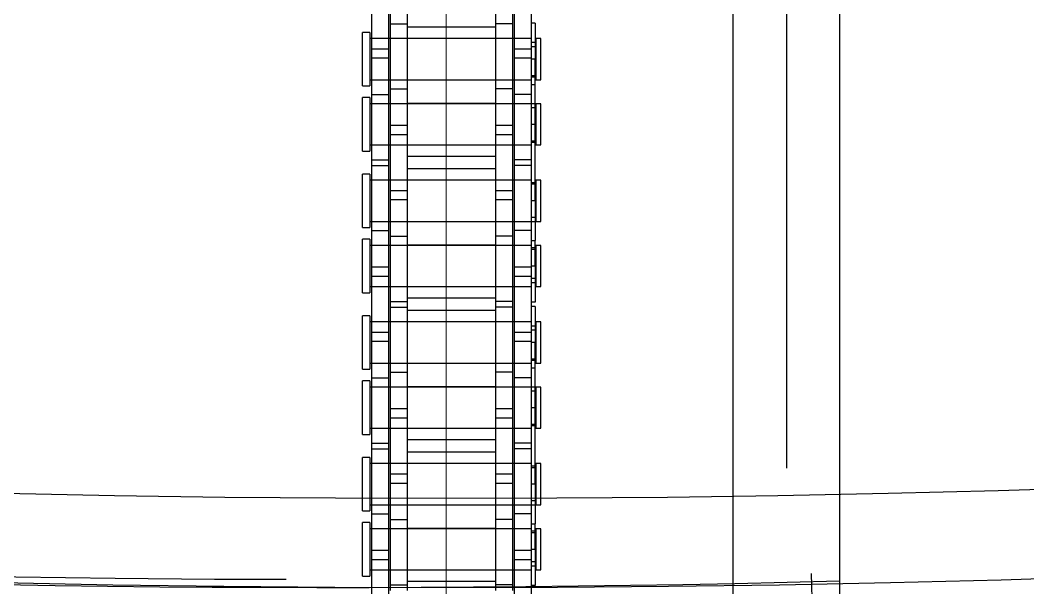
# Model space of a CAD drawing. Header units: metres. Extents: x 0 to 63075, y 0 to 44550.
# Drawn here: x 14531.3 to 14621.7, y 28493.4 to 28544.3 of the extents above; entities that cross this region are included whole.
import ezdxf

# ---------------------------------------------------------------- set-up
doc = ezdxf.new("R2010")
doc.units = ezdxf.units.M
doc.header["$LTSCALE"] = 75
for name, pattern in [('CENTER2', [28.575, 19.05, -3.175, 3.175, -3.175]), ('CENTERX2', [101.6, 63.5, -12.7, 12.7, -12.7]), ('HIDDEN2', [4.7625, 3.175, -1.5875])]:
    doc.linetypes.add(name, pattern=pattern)
for name, color, linetype in [('SC1', 7, 'CENTER2'), ('SDM', 7, 'Continuous'), ('SL1', 8, 'Continuous'), ('SL4', 4, 'Continuous'), ('ST1', 7, 'HIDDEN2')]:
    doc.layers.add(name, color=color, linetype=linetype)

# ---------------------------------------------------------------- blocks, each defined once
blk = doc.blocks.new('A$C29c634ac')
at = {"layer": 'SL1'}
for radius, start, end in [(1821.5, 111.633291, 68.366709), (1758, 110.233541, 69.766459), (1758, 110.234334, 69.765666), (1750, 110.330114, 69.669886)]:
    blk.add_arc((6310.008, 7583.117), radius, start, end, dxfattribs=at)
blk = doc.blocks.new('A$Ca53c419a')
at = {"layer": 'SL4'}
for p, q in [((3669.713, 215.76), (4459.475, 215.76)), ((4619.715, 206.235), (3669.713, 206.235))]:
    blk.add_line(p, q, dxfattribs=at)
at = {"layer": 'ST1'}
for p, q in [((4064.728, 249), (4069.525, 249)), ((4064.728, 249), (4064.728, 248.342)), ((4069.525, 248.342), (4069.525, 249)), ((4070.576, 249), (4075.373, 249)), ((4070.576, 249), (4070.576, 248.342)), ((4075.373, 248.342), (4075.373, 249)), ((4077.428, 249), (4082.225, 249)), ((4077.428, 249), (4077.428, 248.342)), ((4082.225, 248.342), (4082.225, 249)), ((4083.276, 249), (4088.073, 249)), ((4083.276, 249), (4083.276, 248.342)), ((4088.073, 248.342), (4088.073, 249)), ((4090.128, 249), (4094.925, 249)), ((4090.128, 249), (4090.128, 248.342)), ((4094.925, 248.342), (4094.925, 249)), ((4095.976, 249), (4100.773, 249)), ((4095.976, 249), (4095.976, 248.342)), ((4100.773, 248.342), (4100.773, 249)), ((4102.828, 249), (4107.625, 249)), ((4102.828, 249), (4102.828, 248.342)), ((4107.625, 248.342), (4107.625, 249)), ((4108.676, 249), (4113.473, 249)), ((4108.676, 249), (4108.676, 248.342)), ((4113.473, 248.342), (4113.473, 249)), ((4057.1, 248.157), (4066.195, 248.157)), ((4069.525, 248.342), (4064.728, 248.342)), ((4065.282, 248.342), (4065.282, 233.843)), ((4065.282, 248.157), (4065.282, 246.637)), ((4066.195, 248.157), (4067.055, 248.157)), ((4066.195, 246.637), (4066.195, 248.157)), ((4067.055, 248.157), (4076.15, 248.157)), ((4067.055, 248.157), (4067.055, 246.637)), ((4068.972, 233.843), (4068.972, 248.342)), ((4068.972, 246.637), (4068.972, 248.157)), ((4070.302, 248.157), (4070.302, 246.637)), ((4075.373, 248.342), (4070.576, 248.342)), ((4071.13, 248.342), (4071.13, 233.843)), ((4071.13, 248.157), (4071.13, 246.637)), ((4074.82, 233.843), (4074.82, 248.342)), ((4074.82, 246.637), (4074.82, 248.157)), ((4076.15, 248.157), (4076.15, 246.637)), ((4076.15, 248.157), (4082.5, 248.157)), ((4076.652, 248.157), (4076.652, 246.637)), ((4082.225, 248.342), (4077.428, 248.342)), ((4077.982, 248.342), (4077.982, 233.843)), ((4077.982, 248.157), (4077.982, 246.637)), ((4081.672, 233.843), (4081.672, 248.342)), ((4081.672, 246.637), (4081.672, 248.157)), ((4082.5, 248.157), (4082.5, 246.637)), ((4082.5, 248.157), (4091.595, 248.157)), ((4088.073, 248.342), (4083.276, 248.342)), ((4083.83, 248.342), (4083.83, 233.843)), ((4083.83, 248.157), (4083.83, 246.637)), ((4085.747, 246.637), (4085.747, 248.157)), ((4086.607, 248.157), (4086.607, 246.637)), ((4087.52, 233.843), (4087.52, 248.342)), ((4087.52, 246.637), (4087.52, 248.157)), ((4094.925, 248.342), (4090.128, 248.342)), ((4090.682, 248.342), (4090.682, 233.843)), ((4090.682, 248.157), (4090.682, 246.637)), ((4091.595, 248.157), (4092.455, 248.157)), ((4091.595, 246.637), (4091.595, 248.157)), ((4092.455, 248.157), (4101.55, 248.157)), ((4092.455, 248.157), (4092.455, 246.637)), ((4094.372, 233.843), (4094.372, 248.342)), ((4094.372, 246.637), (4094.372, 248.157)), ((4095.702, 248.157), (4095.702, 246.637)), ((4100.773, 248.342), (4095.976, 248.342)), ((4096.53, 248.342), (4096.53, 233.843)), ((4096.53, 248.157), (4096.53, 246.637)), ((4100.22, 233.843), (4100.22, 248.342)), ((4100.22, 246.637), (4100.22, 248.157)), ((4101.55, 248.157), (4101.55, 246.637)), ((4101.55, 248.157), (4107.9, 248.157)), ((4102.052, 248.157), (4102.052, 246.637)), ((4107.625, 248.342), (4102.828, 248.342)), ((4103.382, 248.342), (4103.382, 233.843)), ((4103.382, 248.157), (4103.382, 246.637)), ((4107.072, 233.843), (4107.072, 248.342)), ((4107.072, 246.637), (4107.072, 248.157)), ((4107.9, 248.157), (4107.9, 246.637)), ((4107.9, 248.157), (4116.995, 248.157)), ((4113.473, 248.342), (4108.676, 248.342)), ((4109.23, 248.342), (4109.23, 233.843)), ((4109.23, 248.157), (4109.23, 246.637)), ((4111.147, 246.637), (4111.147, 248.157)), ((4112.007, 248.157), (4112.007, 246.637)), ((4112.92, 233.843), (4112.92, 248.342)), ((4112.92, 246.637), (4112.92, 248.157)), ((4057.1, 246.637), (4066.195, 246.637)), ((4063.45, 246.485), (4069.8, 246.485)), ((4063.952, 246.485), (4063.952, 244.965)), ((4065.282, 246.485), (4065.282, 244.965)), ((4066.195, 246.637), (4067.055, 246.637)), ((4067.055, 246.637), (4076.15, 246.637)), ((4068.972, 244.965), (4068.972, 246.485)), ((4069.8, 246.485), (4069.8, 244.965)), ((4069.8, 246.485), (4078.895, 246.485)), ((4071.13, 246.485), (4071.13, 244.965)), ((4073.047, 244.965), (4073.047, 246.485)), ((4073.907, 246.485), (4073.907, 244.965)), ((4074.82, 244.965), (4074.82, 246.485)), ((4076.15, 246.637), (4082.5, 246.637)), ((4077.982, 246.485), (4077.982, 244.965)), ((4078.895, 246.485), (4079.755, 246.485)), ((4078.895, 244.965), (4078.895, 246.485)), ((4079.755, 246.485), (4088.85, 246.485)), ((4079.755, 246.485), (4079.755, 244.965)), ((4081.672, 244.965), (4081.672, 246.485)), ((4082.5, 246.637), (4091.595, 246.637)), ((4083.002, 246.485), (4083.002, 244.965)), ((4083.83, 246.485), (4083.83, 244.965)), ((4087.52, 244.965), (4087.52, 246.485)), ((4088.85, 246.485), (4088.85, 244.965)), ((4088.85, 246.485), (4095.2, 246.485)), ((4089.352, 246.485), (4089.352, 244.965)), ((4090.682, 246.485), (4090.682, 244.965)), ((4091.595, 246.637), (4092.455, 246.637)), ((4092.455, 246.637), (4101.55, 246.637)), ((4094.372, 244.965), (4094.372, 246.485)), ((4095.2, 246.485), (4095.2, 244.965)), ((4095.2, 246.485), (4104.295, 246.485)), ((4096.53, 246.485), (4096.53, 244.965)), ((4098.447, 244.965), (4098.447, 246.485)), ((4099.307, 246.485), (4099.307, 244.965)), ((4100.22, 244.965), (4100.22, 246.485)), ((4101.55, 246.637), (4107.9, 246.637)), ((4103.382, 246.485), (4103.382, 244.965)), ((4104.295, 246.485), (4105.155, 246.485)), ((4104.295, 244.965), (4104.295, 246.485)), ((4105.155, 246.485), (4114.25, 246.485)), ((4105.155, 246.485), (4105.155, 244.965)), ((4107.072, 244.965), (4107.072, 246.485)), ((4107.9, 246.637), (4116.995, 246.637)), ((4108.402, 246.485), (4108.402, 244.965)), ((4109.23, 246.485), (4109.23, 244.965)), ((4112.92, 244.965), (4112.92, 246.485)), ((4114.25, 246.485), (4114.25, 244.965)), ((4114.25, 246.485), (4120.6, 246.485)), ((4063.45, 244.965), (4069.8, 244.965)), ((4064.235, 237.035), (4064.235, 244.965)), ((4065.282, 244.965), (4065.282, 237.035)), ((4068.972, 237.035), (4068.972, 244.965)), ((4069.015, 244.965), (4069.015, 237.035)), ((4069.8, 244.965), (4078.895, 244.965)), ((4071.087, 237.035), (4071.087, 244.965)), ((4071.13, 244.965), (4071.13, 237.035)), ((4074.82, 237.035), (4074.82, 244.965)), ((4075.867, 244.965), (4075.867, 237.035)), ((4076.935, 237.035), (4076.935, 244.965)), ((4077.982, 244.965), (4077.982, 237.035)), ((4078.895, 244.965), (4079.755, 244.965)), ((4079.755, 244.965), (4088.85, 244.965)), ((4081.672, 237.035), (4081.672, 244.965)), ((4081.715, 244.965), (4081.715, 237.035)), ((4083.787, 237.035), (4083.787, 244.965)), ((4083.83, 244.965), (4083.83, 237.035)), ((4087.52, 237.035), (4087.52, 244.965)), ((4088.567, 244.965), (4088.567, 237.035)), ((4088.85, 244.965), (4095.2, 244.965)), ((4089.635, 237.035), (4089.635, 244.965)), ((4090.682, 244.965), (4090.682, 237.035)), ((4094.372, 237.035), (4094.372, 244.965)), ((4094.415, 244.965), (4094.415, 237.035)), ((4095.2, 244.965), (4104.295, 244.965)), ((4096.487, 237.035), (4096.487, 244.965)), ((4096.53, 244.965), (4096.53, 237.035)), ((4100.22, 237.035), (4100.22, 244.965)), ((4101.267, 244.965), (4101.267, 237.035)), ((4102.335, 237.035), (4102.335, 244.965)), ((4103.382, 244.965), (4103.382, 237.035)), ((4104.295, 244.965), (4105.155, 244.965)), ((4105.155, 244.965), (4114.25, 244.965)), ((4107.072, 237.035), (4107.072, 244.965)), ((4107.115, 244.965), (4107.115, 237.035)), ((4109.187, 237.035), (4109.187, 244.965)), ((4109.23, 244.965), (4109.23, 237.035)), ((4112.92, 237.035), (4112.92, 244.965)), ((4113.967, 244.965), (4113.967, 237.035)), ((4114.25, 244.965), (4120.6, 244.965)), ((4063.45, 237.035), (4069.8, 237.035)), ((4063.952, 235.515), (4063.952, 237.035)), ((4065.282, 237.035), (4065.282, 235.515)), ((4068.972, 235.515), (4068.972, 237.035)), ((4069.8, 235.515), (4069.8, 237.035)), ((4069.8, 237.035), (4078.895, 237.035)), ((4071.13, 237.035), (4071.13, 235.515)), ((4073.047, 235.515), (4073.047, 237.035)), ((4073.907, 237.035), (4073.907, 235.515)), ((4074.82, 235.515), (4074.82, 237.035)), ((4077.982, 237.035), (4077.982, 235.515)), ((4078.895, 237.035), (4079.755, 237.035)), ((4078.895, 235.515), (4078.895, 237.035)), ((4079.755, 237.035), (4088.85, 237.035)), ((4079.755, 237.035), (4079.755, 235.515)), ((4081.672, 235.515), (4081.672, 237.035)), ((4083.002, 235.515), (4083.002, 237.035)), ((4083.83, 237.035), (4083.83, 235.515)), ((4087.52, 235.515), (4087.52, 237.035)), ((4088.85, 235.515), (4088.85, 237.035)), ((4088.85, 237.035), (4095.2, 237.035)), ((4089.352, 235.515), (4089.352, 237.035)), ((4090.682, 237.035), (4090.682, 235.515)), ((4094.372, 235.515), (4094.372, 237.035)), ((4095.2, 235.515), (4095.2, 237.035)), ((4095.2, 237.035), (4104.295, 237.035)), ((4096.53, 237.035), (4096.53, 235.515)), ((4098.447, 235.515), (4098.447, 237.035)), ((4099.307, 237.035), (4099.307, 235.515)), ((4100.22, 235.515), (4100.22, 237.035)), ((4103.382, 237.035), (4103.382, 235.515)), ((4104.295, 237.035), (4105.155, 237.035)), ((4104.295, 235.515), (4104.295, 237.035)), ((4105.155, 237.035), (4114.25, 237.035)), ((4105.155, 237.035), (4105.155, 235.515)), ((4107.072, 235.515), (4107.072, 237.035)), ((4108.402, 235.515), (4108.402, 237.035)), ((4109.23, 237.035), (4109.23, 235.515)), ((4112.92, 235.515), (4112.92, 237.035)), ((4114.25, 235.515), (4114.25, 237.035)), ((4114.25, 237.035), (4120.6, 237.035)), ((4057.1, 235.363), (4066.195, 235.363)), ((4063.45, 235.515), (4069.8, 235.515)), ((4065.282, 235.363), (4065.282, 233.843)), ((4066.195, 235.363), (4067.055, 235.363)), ((4066.195, 233.843), (4066.195, 235.363)), ((4067.055, 235.363), (4076.15, 235.363)), ((4067.055, 235.363), (4067.055, 233.843)), ((4068.972, 233.843), (4068.972, 235.363)), ((4069.8, 235.515), (4078.895, 235.515)), ((4070.302, 233.843), (4070.302, 235.363)), ((4071.13, 235.363), (4071.13, 233.511)), ((4074.82, 233.843), (4074.82, 235.363)), ((4076.15, 233.843), (4076.15, 235.363)), ((4076.15, 235.363), (4082.5, 235.363)), ((4076.652, 233.843), (4076.652, 235.363)), ((4077.982, 235.363), (4077.982, 233.843)), ((4078.895, 235.515), (4079.755, 235.515)), ((4079.755, 235.515), (4088.85, 235.515)), ((4081.672, 233.511), (4081.672, 235.363)), ((4082.5, 233.843), (4082.5, 235.363)), ((4082.5, 235.363), (4091.595, 235.363)), ((4083.83, 235.363), (4083.83, 233.843)), ((4085.747, 233.843), (4085.747, 235.363)), ((4086.607, 235.363), (4086.607, 233.843)), ((4087.52, 233.843), (4087.52, 235.363)), ((4088.85, 235.515), (4095.2, 235.515)), ((4090.682, 235.363), (4090.682, 233.843)), ((4091.595, 235.363), (4092.455, 235.363)), ((4091.595, 233.843), (4091.595, 235.363)), ((4092.455, 235.363), (4101.55, 235.363)), ((4092.455, 235.363), (4092.455, 233.843)), ((4094.372, 233.843), (4094.372, 235.363)), ((4095.2, 235.515), (4104.295, 235.515)), ((4095.702, 233.843), (4095.702, 235.363)), ((4096.53, 235.363), (4096.53, 233.511)), ((4100.22, 233.843), (4100.22, 235.363)), ((4101.55, 233.843), (4101.55, 235.363)), ((4101.55, 235.363), (4107.9, 235.363)), ((4102.052, 233.843), (4102.052, 235.363)), ((4103.382, 235.363), (4103.382, 233.843)), ((4104.295, 235.515), (4105.155, 235.515)), ((4105.155, 235.515), (4114.25, 235.515)), ((4107.072, 233.511), (4107.072, 235.363)), ((4107.9, 233.843), (4107.9, 235.363)), ((4107.9, 235.363), (4116.995, 235.363)), ((4109.23, 235.363), (4109.23, 233.843)), ((4111.147, 233.843), (4111.147, 235.363)), ((4112.007, 235.363), (4112.007, 233.843)), ((4112.92, 233.843), (4112.92, 235.363)), ((4114.25, 235.515), (4120.6, 235.515)), ((4057.1, 233.843), (4066.195, 233.843)), ((4063.896, 233.511), (4063.896, 233.843)), ((4067.127, 233.511), (4063.896, 233.511)), ((4068.972, 233.474), (4065.282, 233.474)), ((4065.282, 233.474), (4065.282, 233)), ((4065.651, 233.843), (4065.651, 233.474)), ((4066.02, 233.511), (4066.02, 233.843)), ((4066.195, 233.843), (4067.055, 233.843)), ((4067.055, 233.843), (4076.15, 233.843)), ((4067.127, 233.511), (4067.127, 233.843)), ((4067.127, 233.511), (4069.423, 233.511)), ((4068.603, 233.474), (4068.603, 233.843)), ((4068.746, 233.511), (4068.746, 233.843)), ((4068.972, 233), (4068.972, 233.474)), ((4069.423, 233.843), (4069.423, 233.511)), ((4072.975, 233.511), (4069.423, 233.511)), ((4074.82, 233.474), (4071.13, 233.474)), ((4071.13, 233.474), (4071.13, 233)), ((4071.499, 233.843), (4071.499, 233.474)), ((4072.975, 233.511), (4072.975, 233.843)), ((4072.975, 233.511), (4085.675, 233.511)), ((4074.451, 233.474), (4074.451, 233.843)), ((4074.594, 233.511), (4074.594, 233.843)), ((4074.82, 233), (4074.82, 233.474)), ((4076.15, 233.843), (4082.5, 233.843)), ((4081.672, 233.474), (4077.982, 233.474)), ((4077.982, 233.474), (4077.982, 233)), ((4078.208, 233.511), (4078.208, 233.843)), ((4078.351, 233.843), (4078.351, 233.474)), ((4079.827, 233.511), (4079.827, 233.843)), ((4081.303, 233.474), (4081.303, 233.843)), ((4081.672, 233), (4081.672, 233.474)), ((4082.5, 233.843), (4091.595, 233.843)), ((4083.379, 233.511), (4083.379, 233.843)), ((4087.52, 233.474), (4083.83, 233.474)), ((4083.83, 233.474), (4083.83, 233)), ((4084.056, 233.511), (4084.056, 233.843)), ((4084.199, 233.843), (4084.199, 233.474)), ((4085.675, 233.511), (4085.675, 233.843)), ((4088.906, 233.511), (4085.675, 233.511)), ((4086.782, 233.511), (4086.782, 233.843)), ((4087.151, 233.474), (4087.151, 233.843)), ((4087.52, 233), (4087.52, 233.474)), ((4088.906, 233.511), (4088.906, 233.843)), ((4089.296, 233.511), (4089.296, 233.843)), ((4092.527, 233.511), (4089.296, 233.511)), ((4094.372, 233.474), (4090.682, 233.474)), ((4090.682, 233.474), (4090.682, 233)), ((4091.051, 233.843), (4091.051, 233.474)), ((4091.42, 233.511), (4091.42, 233.843)), ((4091.595, 233.843), (4092.455, 233.843)), ((4092.455, 233.843), (4101.55, 233.843)), ((4092.527, 233.511), (4092.527, 233.843)), ((4092.527, 233.511), (4094.823, 233.511)), ((4094.003, 233.474), (4094.003, 233.843)), ((4094.146, 233.511), (4094.146, 233.843)), ((4094.372, 233), (4094.372, 233.474)), ((4094.823, 233.843), (4094.823, 233.511)), ((4098.375, 233.511), (4094.823, 233.511)), ((4100.22, 233.474), (4096.53, 233.474)), ((4096.53, 233.474), (4096.53, 233)), ((4096.899, 233.843), (4096.899, 233.474)), ((4098.375, 233.511), (4098.375, 233.843)), ((4098.375, 233.511), (4111.075, 233.511)), ((4099.851, 233.474), (4099.851, 233.843)), ((4099.994, 233.511), (4099.994, 233.843)), ((4100.22, 233), (4100.22, 233.474)), ((4101.55, 233.843), (4107.9, 233.843)), ((4107.072, 233.474), (4103.382, 233.474)), ((4103.382, 233.474), (4103.382, 233)), ((4103.608, 233.511), (4103.608, 233.843)), ((4103.751, 233.843), (4103.751, 233.474)), ((4105.227, 233.511), (4105.227, 233.843)), ((4106.703, 233.474), (4106.703, 233.843)), ((4107.072, 233), (4107.072, 233.474)), ((4107.9, 233.843), (4116.995, 233.843)), ((4108.779, 233.511), (4108.779, 233.843)), ((4112.92, 233.474), (4109.23, 233.474)), ((4109.23, 233.474), (4109.23, 233)), ((4109.456, 233.511), (4109.456, 233.843)), ((4109.599, 233.843), (4109.599, 233.474)), ((4111.075, 233.511), (4111.075, 233.843)), ((4114.306, 233.511), (4111.075, 233.511)), ((4112.182, 233.511), (4112.182, 233.843)), ((4112.551, 233.474), (4112.551, 233.843)), ((4112.92, 233), (4112.92, 233.474)), ((4114.306, 233.511), (4114.306, 233.843)), ((4065.282, 233), (4068.972, 233)), ((4071.13, 233), (4074.82, 233)), ((4077.982, 233), (4081.672, 233)), ((4083.83, 233), (4087.52, 233)), ((4090.682, 233), (4094.372, 233)), ((4096.53, 233), (4100.22, 233)), ((4103.382, 233), (4107.072, 233)), ((4109.23, 233), (4112.92, 233)), ((3669.713, 215.76), (4459.475, 215.76)), ((4669.713, 210.997), (3669.713, 210.997)), ((4064.957, 208.78), (4058.609, 208.626))]:
    blk.add_line(p, q, dxfattribs=at)
for radius, start, end in [(1763.627, 172.093727, 181.393017), (1757.277, 172.093727, 181.393017), (1758, 179.030847, 181.475415)]:
    blk.add_arc((5821.715, 251.5), radius, start, end, dxfattribs=at)

msp = doc.modelspace()

# ---------------------------------------------------------------- linework, layer by layer
at = {"layer": 'SC1', "color": 7, "linetype": 'CENTERX2', "lineweight": 9}
msp.add_line((14569.521, 27471.353), (14569.521, 41727.525), dxfattribs=at)

# ---------------------------------------------------------------- block references
at = {"layer": 'SDM'}
msp.add_blockref('A$C29c634ac', (8259.513, 22668.364), dxfattribs=at)
at = {"layer": 'SDM', "rotation": 90}
msp.add_blockref('A$Ca53c419a', (14811.027, 24429.769), dxfattribs=at)

doc.saveas('drawing.dxf')
